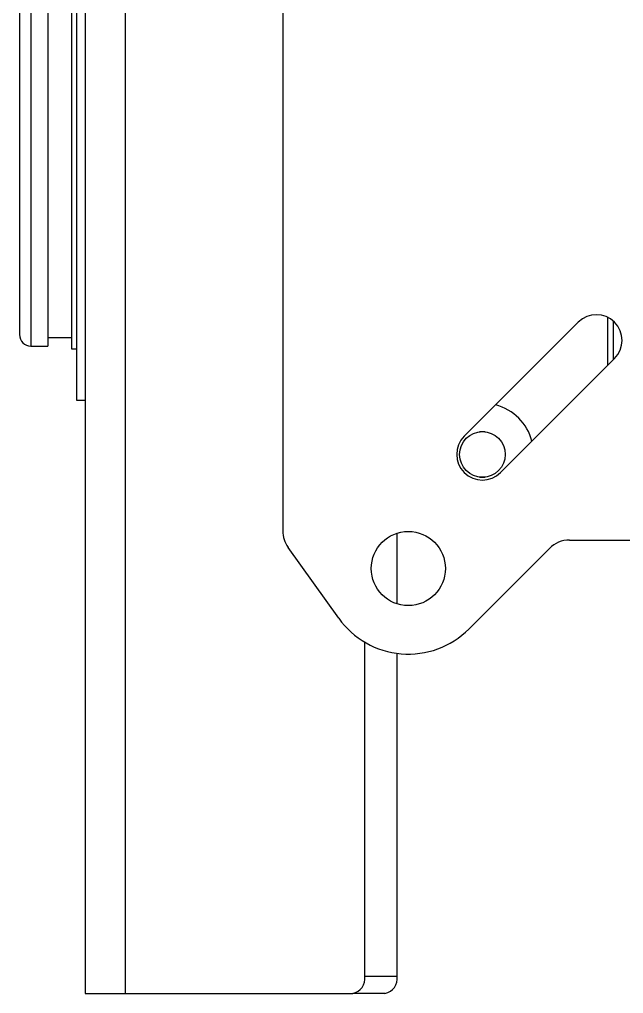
# Model space of a CAD drawing. Header units: millimetres. Extents: x 0 to 415, y 0 to 292.
# Drawn here: x 85.6 to 90.9, y 80.94 to 89.48 of the extents above; entities that cross this region are included whole.
import ezdxf

# ---------------------------------------------------------------- set-up
doc = ezdxf.new("R2010")
doc.units = ezdxf.units.MM

msp = doc.modelspace()

# ---------------------------------------------------------------- linework, layer by layer
at = {"color": 7, "linetype": 'Continuous', "lineweight": 25}
for p, q in [((86.17904, 94.93886), (86.17904, 80.93886)), ((86.53051, 94.93886), (86.53051, 80.93886)), ((87.91422, 94.71029), (87.91422, 84.99395)), ((86.10404, 93.53886), (86.10404, 86.13886)), ((85.70404, 93.06386), (85.70404, 86.61386)), ((85.85404, 93.06386), (85.85404, 86.61386)), ((86.06154, 93.08886), (86.06154, 86.58886)), ((85.60404, 92.96386), (85.60404, 86.71387)), ((90.76422, 86.44566), (90.76422, 86.86542)), ((90.81422, 86.49566), (90.81422, 86.83157)), ((89.50512, 85.82296), (90.50512, 86.82296)), ((85.85404, 86.68886), (86.06154, 86.68886)), ((85.70404, 86.61386), (85.85404, 86.61386)), ((86.06154, 86.58886), (86.10404, 86.58886)), ((90.82332, 86.50476), (89.82332, 85.50476)), ((86.10404, 86.13886), (86.17904, 86.13886)), ((89.68922, 85.86229), (89.63922, 85.86229)), ((89.63922, 85.46543), (89.68922, 85.46543)), ((88.91556, 84.3542), (88.91556, 84.97353)), ((90.42843, 84.91386), (109.2, 84.91386)), ((88.40381, 84.22808), (87.96075, 84.84869)), ((89.54455, 84.13353), (90.25165, 84.84064)), ((88.63272, 81.08886), (88.63272, 84.01814)), ((88.91556, 81.08886), (88.91556, 83.92038)), ((88.91556, 81.08886), (88.63272, 81.08886)), ((86.17904, 80.93886), (86.53051, 80.93886)), ((86.53051, 80.93886), (88.52665, 80.93886)), ((88.80949, 80.93886), (88.52665, 80.93886))]:
    msp.add_line(p, q, dxfattribs=at)
for centre, radius in [((89.66422, 85.66386), 0.2), ((89.01422, 84.66386), 0.325)]:
    msp.add_circle(centre, radius, dxfattribs=at)
for centre, radius, start, end in [((90.66422, 86.66386), 0.225, 315, 135), ((85.70404, 86.71386), 0.1, 180, 270), ((89.66422, 85.66386), 0.45, 15, 75), ((89.66422, 85.66386), 0.225, 135, 315), ((88.16422, 84.99395), 0.25, 180, 215.523894), ((90.42843, 84.66386), 0.25, 90, 135), ((89.01422, 84.66386), 0.75, 215.523894, 315), ((88.50013, 81.07011), 0.1339, 281.421754, 8.049467), ((88.78298, 81.07011), 0.1339, 281.421754, 8.049467)]:
    msp.add_arc(centre, radius, start, end, dxfattribs=at)

doc.saveas('drawing.dxf')
